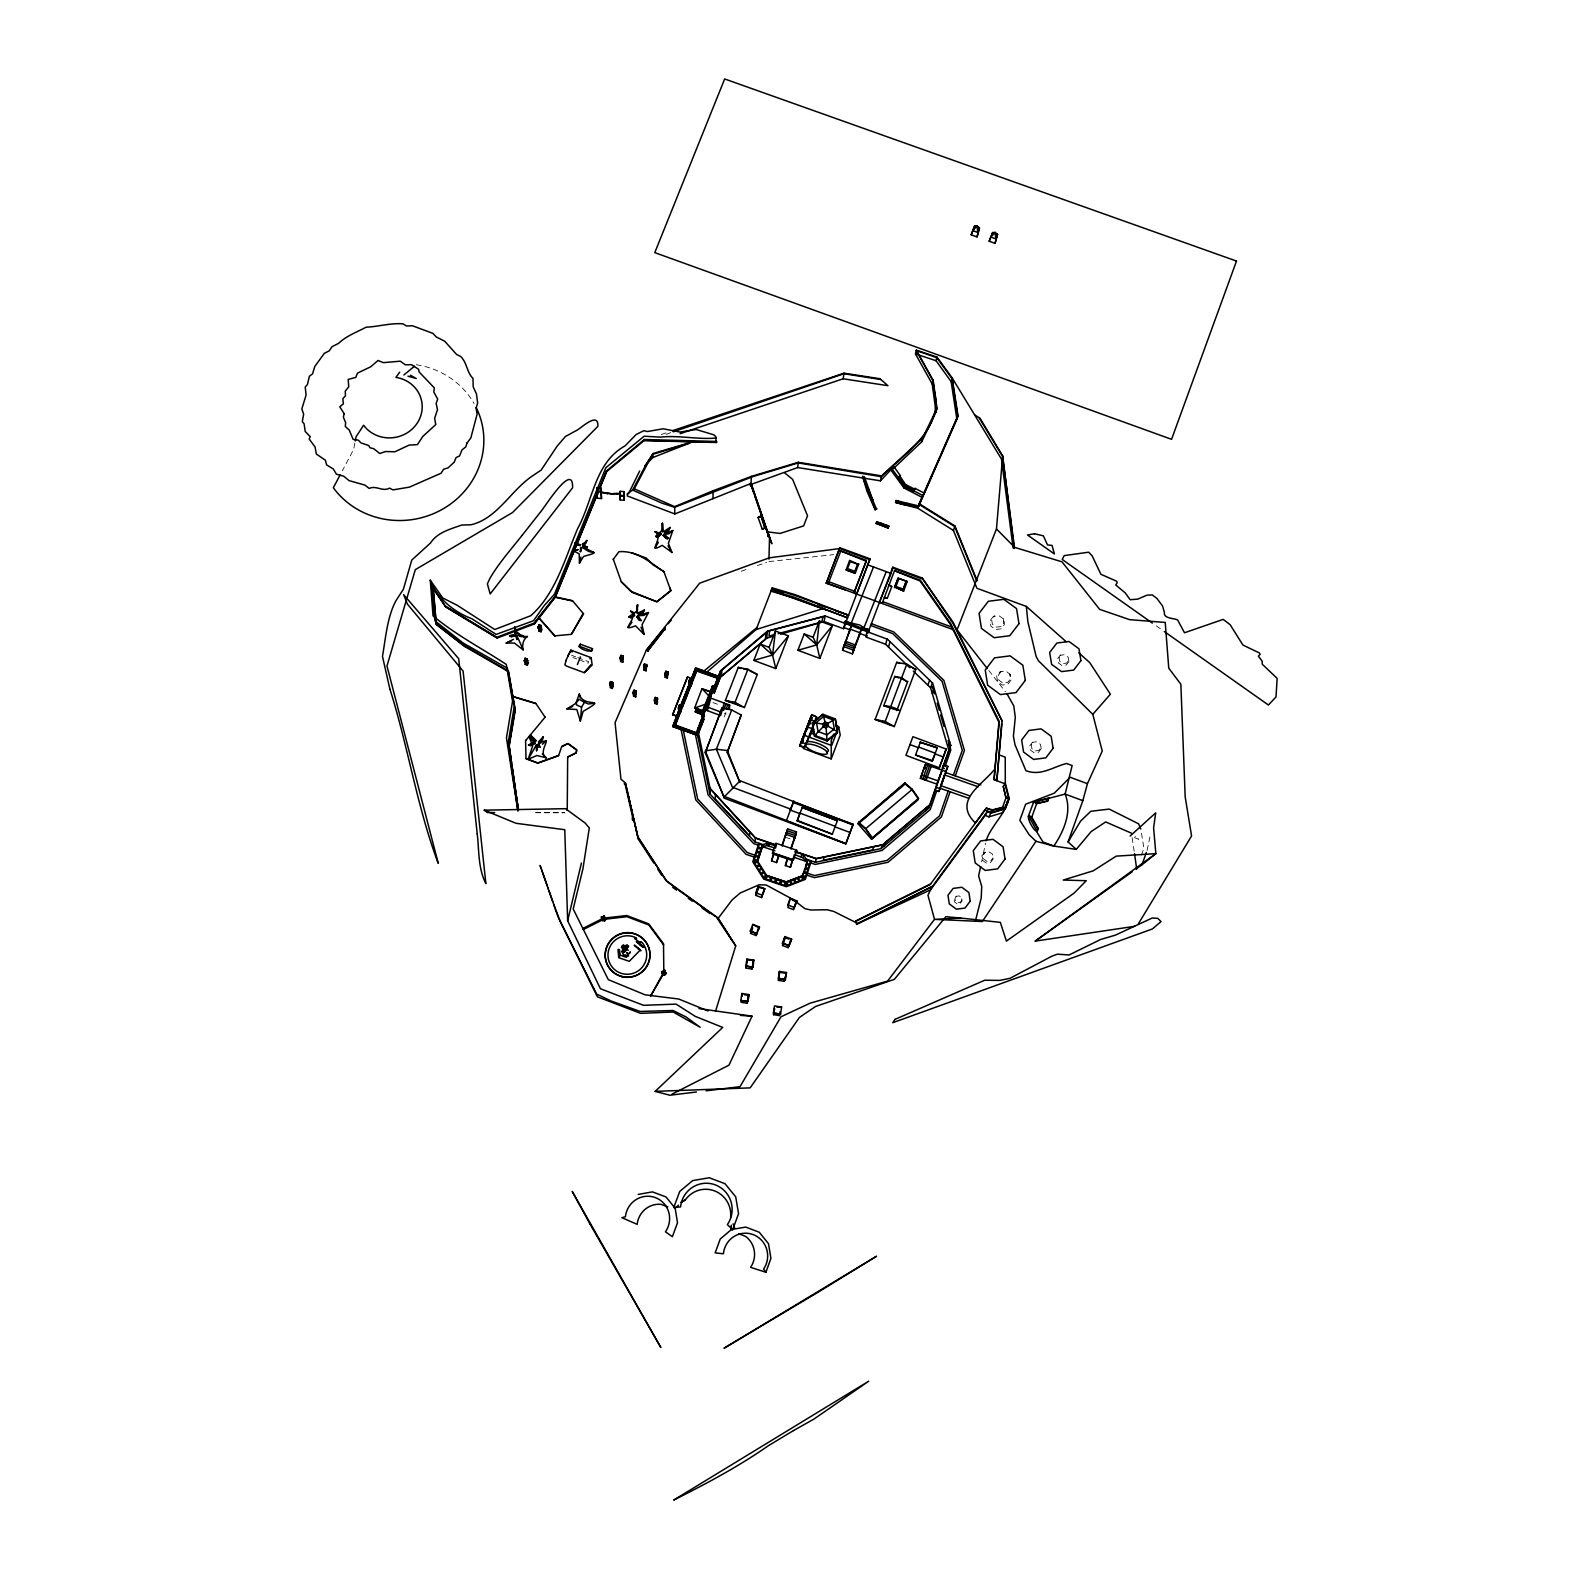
<?xml version="1.0" encoding="UTF-8"?>
<svg xmlns="http://www.w3.org/2000/svg" width="1579" height="1579" viewBox="0 0 1579 1579"><rect width="100%" height="100%" fill="white"/><g stroke="black" fill="none" stroke-linecap="round" stroke-linejoin="round"><path stroke-width="0.75" stroke-dasharray="5 3.75" d="M354.841 443.127L353.597 449.522L342.347 470.759M981.605 861.877L985.572 843.107M1147.084 850.41L1150.637 833.653M1141.499 855.167L1143.887 848.199L1141.183 831.403M724.189 716.925L725.926 712.484M984.467 852.403L981.802 855.917L982.493 860.338L986.145 863.042L990.586 862.47L993.25 858.937L992.401 854.061L988.928 851.811L984.467 852.403L985.454 852.246L983.164 855.265L983.756 859.055L986.895 861.384L990.704 860.891L992.994 857.851M956.578 896.24L954.979 898.392L955.374 901.056L957.565 902.695L960.249 902.339L961.868 900.208L961.453 897.543L962.085 900.918L960.21 903.405L957.071 903.82L954.525 901.905L954.052 898.787L955.927 896.3L959.262 895.905L961.611 897.8M1041.173 748.762L1038.568 752.236L1034.146 752.788L1030.534 750.124L1029.824 745.801L1032.449 742.327L1033.515 741.972L1031.265 744.933L1031.876 748.663L1034.975 750.933L1038.765 750.459L1041.015 747.479L1041.173 748.762L1040.482 744.42L1036.87 741.775L1032.449 742.327M1068.924 661.601L1066.338 665.016L1061.956 665.568L1058.364 662.943L1057.654 658.66L1060.239 655.265L1061.364 654.713L1059.134 657.653L1059.746 661.325L1062.825 663.575L1066.575 663.101L1068.805 660.16L1068.924 661.601L1068.213 657.318L1064.621 654.693L1060.239 655.265M1001.027 671.687L998.145 675.457L998.895 680.174L1002.862 683.056L1007.678 682.444L1010.56 678.674L1009.81 673.976L1011.113 679.917L1007.757 684.319L1002.132 685.029L997.533 681.654L996.665 676.148L1000.02 671.766L1005.862 671.075L1010.224 674.43M993.369 616.402L990.033 620.744L990.901 626.172L995.481 629.528L1001.086 628.817L1004.422 624.475L1003.257 618.139L1004.007 622.797L1001.145 626.547L996.329 627.139L992.401 624.277L991.651 619.6L994.513 615.869L993.369 616.402L998.974 615.692L1003.533 619.027M666.042 434.403L671.391 432.389M741.183 571.262L748.11 568.835M757.348 565.618L766.585 562.4M661.305 434.482L668.154 432.172M768.894 561.591L833.732 554.624M535.715 812.514L564.749 812.632M535.774 812.731L564.789 812.83M785.256 837.166L791.849 839.396M1134.413 837.64L1138.676 839.238L1135.044 836.199M713.017 702.596L717.458 704.234M571.598 655.305L575.684 656.825M577.717 657.594L588.651 661.68L588.039 663.18L580.5 660.358M724.366 713.353L726.182 714.024M572.901 657.515L576.69 658.936M1156.341 625.896L1162.341 630.139M988.79 670.463L1005.409 691.72M1132.123 837.719L1134.531 853.568M416.284 364.71A82.601 78.2 -12.2 0 1 474.036 403.474"/><path stroke-width="1.5" d="M662.43 531.866L662.41 523.221L662.173 531.531M693.931 672.871L695.885 672.99M694.503 671.43L696.457 671.529M768.934 535.498L768.539 534.432M580.361 721.11L576.828 709.524L566.92 708.951L575.881 703.326L579.276 694.01C583.026 709.07 609.415 695.964 583.105 711.399L580.361 721.11L581.585 707.135L584.447 702.26L579.079 699.26L576.296 702.852L576.631 705.023L581.585 707.135M703.859 710.116L703.484 711.32L694.622 708.004L705.616 704.195L710.925 691.898L703.543 689.155M694.701 734.353L695.451 732.36M694.898 670.443L719.708 679.049M695.332 711.932L703.405 714.951L695.332 711.932L695.806 709.938L703.898 712.958L703.859 719.491L697.642 735.38L709.958 794L754.94 841.943L763.071 844.686L757.604 861.147L766.644 875.437L786.204 882.069L801.737 876.049C808.606 866.22 809.455 853.371 795.145 852.384L796.724 850.272L775.822 843.225L772.407 853.213L793.309 860.279L796.724 850.272M695.648 667.917L690.516 681.319L695.648 667.917L720.458 677.154L766.743 638.173L773.631 636.179M697.859 736.702L697.681 729.261L720.735 670.463L720.458 677.154L714.28 692.924L712.326 692.194L712.504 685.878L716.471 687.299M698.569 669.555L697.819 670.897M567.236 810.422L567.67 756.913L576.217 752.69L576.651 749.788L567.887 743.433L561.729 746.433L558.591 755.69L537.847 763.17L526.004 758.729L525.57 740.413M537.709 745.189L536.564 750.736L536.11 744.755L537.709 745.189L536.564 750.736M702.063 689.076L712.208 692.451L710.984 689.786L712.958 690.536L710.214 691.72M714.28 692.924L714.478 686.628L712.504 685.878L701.984 712.721L701.905 718.761L703.859 719.491M702.931 671.075L702.201 672.536M584.131 545.327L584.269 542.683C583.697 554.703 607.066 550.045 583.539 556.44L579.454 563.19L579.177 553.815L573.749 550.953L578.092 549.591M703.958 671.016L757.032 627.455M703.484 711.32L704.984 706.168L701.964 713.866M704.392 671.568L703.662 673.068M720.794 712.011L705.438 706.287L705.379 709.899L720.616 715.583L724.268 703.109M599.803 487.852L606.316 471.904L644.35 440.344L716.057 442.258L715.701 436.317A7.579 2.467 1.5 0 1 714.122 434.896L696.181 429.508L679.996 432.054L663.141 428.777L647.429 431.541L643.818 430.712L636.199 434.482L625.027 445.91C594.73 462.706 593.151 500.129 577.381 529.202C565.065 558.374 555.63 593.882 530.722 615.751L494.72 629.508L457.259 605.31L442.771 598.007L430.277 580.204L433.06 615.889C455.601 634.797 481.812 648.337 506.287 664.423L512.563 701.234L506.445 737.906L517.912 811.034L508.122 743.156L514.182 706.76M797.178 820.981L799.941 813.086L835.192 826.31L832.35 834.186L797.178 820.981L799.823 813.659L790.25 810.066L793.605 801.935L853.153 824.277L845.831 843.818L724.465 798.244L705.241 752.709L722.057 707.925L731.709 709.938L741.163 715.05L727.228 752.433L739.09 780.401M707.313 672.595L706.583 674.154M707.333 710.629L710.905 698.115M708.774 673.088L708.043 674.707M712.958 498.688L713.136 490.733L751.446 476.365L798.323 462.292L881.516 475.871L922.531 438.291L937.038 408.231L933.13 380.302L916.353 350.163L936.979 357.071L952.157 377.914L1001.52 459.173L1013.126 548.012M710.234 673.601L709.504 675.24M710.826 695.984L709.583 694.74L712.465 687.082L714.438 687.812M711.695 674.115L710.945 675.792M768.953 559.144L769.545 537.077M638.587 614.428L637.916 613.047L644.39 610.066L642.91 612.455L638.488 614.231L642.278 613.086L644.39 610.066M709.662 792.855L709.82 787.901M713.155 674.608L712.405 676.325M709.958 794L710.136 788.474L755.453 838.015L776.315 845.258M714.616 675.121L713.866 676.878M716.077 675.634L715.326 677.411M804.422 747.735L816.521 716.866L811.764 714.675L799.803 745.939L804.422 747.735L804.954 745.387L803.356 748.505L831.205 758.887L831.225 740.689L833.732 734.136M717.537 676.128L716.787 677.963M715.445 794.553L715.248 799.191L749.472 835.725L749.887 832.212M636.376 612.731L637.561 604.619L636.87 611.389M722.057 707.925L705.241 752.709M724.465 798.244L705.28 750.834L716.373 749.236L727.347 750.558L739.998 782.552M729.439 708.714L729.656 705.102L708.951 697.385M727.228 752.433L741.163 715.05M715.504 1011.349L735.715 945.9L717.754 917.794L666.713 881.121L638.054 837.62L625.402 782.967C624.652 786.006 625.245 781.566 624.494 784.388M750.578 485.898L751.367 483.746L750.578 485.898L750.242 484.102L751.604 484.437M751.663 484.832L768.282 535.202L750.893 484.496L751.446 476.365M987.27 668.529L957.032 629.883L996.467 528.965L1002.665 455.936L979.947 418.178L974.638 414.922M765.025 528.254L760.979 515.761L758.117 517.517L762.243 529.162L765.025 528.254L760.979 515.761M994.059 779.69L998.915 722.136L950.499 624.554L920.064 581.013L894.484 570.73L920.32 580.223L950.775 623.784L999.25 721.465L994.059 779.69L1004.955 783.756L1008.803 798.836L1005.152 808.862L991.138 813.146L987.329 811.705M1001.619 724.031L996.842 780.737L1002.152 721.011L953.223 622.462L922.136 577.993L892.806 567.216L867.7 633.357M619.718 495.273L620.073 491.345L624.179 491.661L624.238 500.267L620.152 499.951L619.718 495.273L623.843 495.589L624.238 500.267M620.152 499.951L620.073 491.345M623.843 495.589L624.179 491.661M596.665 491.799L597.02 487.852L601.125 488.168L601.5 498.55L597.415 498.234L596.665 491.799L599.704 492.016L600.711 489.569L601.5 498.55M600.869 491.089L601.125 488.168M767.71 535.36L768.203 533.248L768.085 536.446L769.269 535.399L768.203 533.248L768.085 536.446M518.662 634.363L522.294 636.653L523.162 635.745C519.807 634.166 515.109 634.758 521.228 636.653L523.162 635.745M630.06 952.078L629.607 953.104L630.297 952.137M826.528 610.027L771.282 590.408L772.269 587.862L795.283 594.75L848.555 615.257L835.646 610.757M766.743 638.173L767.493 631.107L825.146 615.928L887.102 639.12M772.269 587.862L756.163 629.508L705.122 673.621M769.565 630.791L768.993 636.08L773.592 634.857M819.837 658.423L832.37 625.777L819.363 620.961L816.698 644.903L819.837 658.423L797.888 650.291L804.204 633.968L813.086 637.245L816.698 644.903L797.888 650.291M602.27 919.629L604.461 921.07L605.527 919.55L604.5 916.708L601.56 918.07L602.606 920.912M580.223 544.696L576.769 545.091L575.013 543.176C579.059 543.354 583.322 546.748 576.493 544.834L575.013 543.176M775.763 668.568L788.454 635.844L775.447 631.028L772.545 655.048L775.763 668.568L753.834 660.417L760.21 644.054L769.091 647.351L772.545 655.048L753.834 660.417M750.893 484.496L797.671 467.542L798.323 462.292M754.94 841.943L755.453 838.015L710.116 788.691L697.681 729.261M757.604 861.147L763.091 844.469L767.355 843.364L776.177 845.989L775.447 848.12L766.624 845.515L763.052 846.837L763.782 844.706M618.001 949.433L618.711 957.683L629.271 961.335L640.304 949.986L634.797 945.328L635.863 946.591M619.481 949.867L620.271 955.216L626.37 957.269L629.567 952.788M755.986 895.451L758.196 886.253L764.868 888.78L761.552 897.563L755.986 895.451L757.387 891.799M750.242 931.077L756.953 933.623L750.242 931.077L752.769 924.426L759.479 926.972L756.183 935.538L750.597 933.426L752.354 927.347M752.374 966.861L752.018 969.013L746.097 968.105L746.433 965.934L752.907 967.236L753.992 960.17L746.887 959.085L745.801 966.151L752.907 967.236M741.439 1000.356L741.143 1002.329L747.064 1003.237L747.4 1001.283L740.808 1000.593L741.873 993.487L748.999 994.592L747.933 1001.698L740.808 1000.593M742.031 996.408L741.873 993.487M747.005 962.223L746.887 959.085M779.394 971.421L778.329 978.506L785.454 979.592L786.5 972.526L779.394 971.421L778.408 980.381L784.329 981.289L784.901 977.362M774.421 1008.744L773.532 1014.665L779.454 1015.573L780.046 1011.626M786.5 972.526L784.329 981.289M780.559 1014.132L781.605 1007.007L774.48 1005.902L773.414 1013.027L780.559 1014.132L773.414 1013.027M758.078 889.964L758.473 887.339L764.868 888.78M774.618 1008.803L773.532 1014.665M746.097 968.105L747.321 960.032L753.992 960.17M752.018 969.013L753.262 960.94L752.907 963.131M747.064 1003.237L748.999 994.592M843.127 378.782L844.015 373.177L880.036 378.743L887.911 385.69L843.127 378.782L680.135 433.672M761.552 897.563L764.078 889.451L763.644 892.076M756.183 935.538L756.558 933.169M766.644 875.437L786.243 881.871L801.737 876.049M977.026 236.909L979.493 227.909L977.026 226.014L974.559 226.152L971.184 234.817L977.026 236.909L979.493 227.909L974.559 226.152L971.184 234.817M758.275 930.011L759.479 926.972M581.723 547.676L580.539 551.821L580.519 547.36L581.723 547.676L580.184 551.564M747.953 997.336L748.288 995.342L744.321 994.731M515.05 709.287L508.971 745.347L518.287 809.632M779.335 854.496L776.572 862.588L771.559 860.891L773.592 853.035L772.407 853.213M845.14 589.835L826.251 583.283L839.732 547.716L870.049 558.848L856.667 594.079L854.2 592.322L866.437 560.407L838.765 550.242L839.732 547.716M995.027 243.344L997.573 234.324L995.145 232.449L992.638 232.567L989.184 241.251L995.027 243.344L997.573 234.324L992.638 232.567L989.184 241.251M822.837 616.777L821.869 622.008L778.19 633.633M780.5 634.186L824.1 621.554L825.146 615.928M838.765 550.242L866.239 561.236L854.2 592.322M786.48 833.574L787.033 830.732L795.875 833.712M795.283 836.534L796.487 831.916L787.645 828.936L785.868 835.39L786.401 832.547L795.244 835.528L794.651 838.35M799.823 813.659L802.211 807.52L837.383 820.725L835.034 826.863L849.995 832.469L845.91 843.581L724.564 796.507L740.137 780.776L853.015 824.672M355.255 440.995L356.084 436.732L363.604 425.244A32.192 30.376 -11.9 0 0 417.014 423.448A32.192 30.376 -11.9 0 0 395.915 377.381L399.684 372.19M665.825 973.868L664.956 971.164L661.996 972.546L662.884 975.23L665.825 973.868L662.371 971.618L664.384 970.73L662.963 974.677L663.871 972.684L666.141 973.256L663.812 972.052L663.516 943.808L648.732 923.873L626.745 915.524L605.093 918.011L605.527 919.55M812.317 723.439L822.817 714.261L835.35 718.919L837.383 732.774L827.08 741.005L814.547 736.327L812.317 723.439L822.817 714.261L825.837 724.603L835.35 718.919L837.383 732.774M875.102 509.76L876.661 508.833L875.102 509.76L867.029 491.306L862.568 476.463L864.345 476.759L872.891 500.247M846.127 569.92L855.226 573.276L846.127 569.92L849.64 560.367L858.581 564.532L850.232 561.591L847.528 568.618L854.811 571.302L857.515 564.256M509.583 635.824L511.714 636.732C518.741 634.62 513.057 633.929 509.583 635.824L511.182 636.653L515.188 635.212M814.547 736.327L812.494 722.471L825.521 724.485M794.059 840.127L794.632 837.324L785.789 834.344L782.237 846.008M875.18 509.405L862.568 476.463M802.211 807.52L837.383 820.725M980.618 866.575L978.625 875.97L981.724 886.411L981.21 897.958L975.368 921.208M787.309 858.818L785.375 865.568L790.408 867.266L792.599 859.469L775.703 853.746M566.111 660.397L564.868 664.877L566.486 666.062L584.21 672.674L592.164 665.035L591.158 657.673L570.848 650.114L565.716 660.969M790.408 867.266L794.415 854.515L803.06 857.811L805.783 861.266L806.494 859.154M824.1 621.554L843.403 628.699C848.476 620.33 841.39 619.343 849.956 622.896C848.101 623.547 847.844 622.225 847.666 623.251M1066.121 641.666L1026.33 606.415L976.908 588.276L953.44 530.465L917.794 508.201L895.589 502.477L896.004 500.543L918.642 505.931L918.011 507.372L906.859 504.984M895.589 502.477L906.741 505.398L907.175 503.484M635.942 611.645L637.304 612.928L637.561 604.619M846.186 623.093C842.712 621.929 846.186 619.54 843.857 627.554L850.37 629.962M871.509 500.464L872.97 499.892M872.397 499.477L868.095 489.648L876.582 509.188M860.219 633.376L852.403 653.864L842.594 650.232L851.298 625.876L844.548 645.061L845.397 641.271L855.285 644.923L853.726 650.41M868.549 490.832L864.068 478.2L880.411 480.825L881.516 475.871M843.245 648.495L844.094 644.725L853.963 648.377L852.403 653.864M849.186 632.962L850.055 629.093L859.923 632.745L858.996 636.574M790.23 898.352L787.822 907.491L793.388 909.583L796.921 900.879L790.23 898.352L787.724 904.964L794.415 907.491L796.921 900.879M888.859 526.202L888.207 528.057L876.246 523.34L876.799 521.899L888.859 526.202L876.799 521.899M893.339 468.627L921.583 441.962L936.051 411.941L932.182 383.954L915.484 353.913L916.353 350.163M827.08 741.005L825.837 724.603M579.454 563.19L580.855 557.13M880.411 480.825L893.813 466.614L900.425 475.713L897.859 478.18L904.195 486.885L913.471 491.701L915.05 488.365L924.11 493.062L918.425 506.78M647.469 650.212L648.199 649.305M893.457 468.095L893.813 466.614M876.246 523.34L888.207 528.057M791.632 939.15L788.118 947.637L782.533 945.525L784.921 936.604L791.632 939.15L789.105 945.801L782.394 943.255L784.921 936.604M696.477 1091.977L669.891 1095.234L655.186 1091.365L722.728 1027.416L695.313 1016.402L676.108 1004.126L643.541 1005.31L600.415 988.73L567.65 920.774L581.427 863.022M784.625 939.979L785.177 937.65L788.928 939.071M897.859 478.18L900.425 475.713M793.388 909.583L796.092 901.55L792.362 900.129M886.766 527.09L887.378 525.432M807.185 859.371L815.277 862.331L881.043 848.594L928.551 808.33L930.465 804.145L882.503 844.923L816.225 858.739L795.283 851.673M896.004 500.543L906.899 504.648M779.296 974.48L779.809 972.368L785.77 973.276M778.408 980.381L778.921 978.289L785.454 979.592M661.818 530.366L663.2 531.551L662.41 523.221M909.859 667.739L885.622 644.291L866.259 637.146C865.943 627.731 871.233 631.126 867.384 628.797M922.452 497.563L903.938 487.931L904.195 486.885M923.972 494.089L956.913 419.284L951.13 381.605L936.071 360.723L936.979 357.071M788.118 947.637L790.803 939.781M905.991 485.286L900.208 476.641M932.182 383.954L933.13 380.302M921.583 441.962L922.531 438.291M906.741 505.398L906.978 504.333L895.905 500.977M891.642 571.637L892.806 567.216M913.471 491.701L915.05 488.365M815.277 862.331L816.264 858.562L882.562 844.745L881.043 848.594M936.051 411.941L937.038 408.231M1131.393 833.159L1105.675 821.929L1091.148 831.58L1076.266 849.403L1068.095 841.943L1082.839 800.671L1087.438 783.677L1102.241 751.071L1092.806 714.34L1038.429 660.733L1036.14 656.489L1027.87 621.751L1026.33 606.415M907.195 581.526L903.642 591.079L894.721 586.934L898.056 578.171L907.195 581.526L898.056 578.171M951.13 381.605L952.157 377.914L957.999 415.553L956.913 419.284M917.794 508.201L957.999 415.553M898.629 579.434L895.964 586.441L903.267 589.125L905.932 582.079L903.287 589.066M776.572 862.588L778.447 855.818M543.334 736.821L542.288 740.334L539.169 743.077L538.459 741.933L543.334 736.821L539.367 742.781M779.454 1015.573L779.987 1013.698M824.12 857.14L823.231 860.298L872.516 850.015L873.74 846.798M885.622 644.291L887.161 638.844L932.439 682.957M832.35 834.186L797.296 820.409M986.066 840.758C991.237 825.422 1005.428 814.389 1009.139 798.263L1005.31 783.164L1003.257 786.52L1006.001 797.809L1002.349 807.836L992.066 810.382L986.322 808.251L992.401 809.83L1002.704 807.264L1005.487 808.31L991.474 812.573L984.862 810.106L975.763 822.462M903.642 591.079L894.721 586.934M888.523 647.054L890.023 641.883M702.438 713.096L702.931 714.971M702.912 712.543L703.741 710.037M704.905 707.53L706.247 707.609L704.273 706.879L705.497 709.543L703.523 708.793L705.3 706.089M706.721 702.852L707.214 701.214M708.635 697.957L709.109 696.359M709.583 695.53L709.997 694.168M710.668 692.391L711.497 690.378M711.991 688.78L711.024 691.484M944.38 768.559L942.466 767.887L943.788 764.947L947.834 766.348L940.156 788.691L938.854 791.493L934.827 790.092L928.551 808.33M524.583 661.68L524.919 660.338M540.136 626.35L538.281 628.205L540.393 628.995L541.202 626.804L540.097 626.212M1002.152 721.011L952.946 623.231L922.136 577.993M883.747 705.754C893.122 705.399 912.84 716.175 883.747 705.754L894.76 676.444L901.629 677.746L907.55 681.99M943.788 764.947L934.827 790.092M540.354 628.856L540.729 627.633M647.153 462.469L632.587 490.062L662.351 503.326M894.76 676.444L899.122 678.023M845.831 843.818L786.401 820.804L793.803 800.908M811.428 719.491L812.04 717.379L808.014 726.577M610.205 683.727L609.83 685.069L613.126 686.372L612.297 688.444L610.185 687.654L610.481 681.615L612.613 682.424L613.126 686.372M623.291 657.397L622.481 659.608L620.35 658.818L621.179 656.607L622.876 658.384M801.836 743.097L805.329 733.426M634.146 691.385L633.337 693.595L635.469 694.385L635.844 693.043M643.778 667.404L644.587 665.213L646.719 666.002L645.91 668.193L643.778 667.266L644.824 667.601M953.44 530.465L954.92 525.985L919.057 503.602M654.594 701.056L655.423 698.925L657.555 699.773L656.726 701.846L654.594 700.997L654.969 699.497M667.345 678.102L665.864 671.233L665.055 673.305L665.233 677.312L667.345 678.102L667.996 672.022L665.864 671.233L665.943 672.851L668.075 673.641L667.246 675.694L665.114 674.845L665.509 673.345M858.029 823.804L904.964 782.987L912.287 789.322L918.524 798.362L917.774 800.079L871.529 839.219L858.029 823.804L904.274 784.763M657.101 700.306L656.706 701.648L654.574 700.839M667.641 674.134L667.246 675.476L665.114 674.549M756.992 851.199L759.854 852.127L760.841 849.127L757.999 848.199L755.63 855.305L758.492 856.252L759.479 853.252L756.637 852.324M678.97 707.214L678.575 708.557L680.707 709.346L681.536 707.155M691.484 681.714L691.069 682.937L688.937 682.148L690.832 680.411M690.003 682.483L691.069 683.056L691.898 680.865L690.832 680.292M799.803 745.939L811.764 714.675M801.106 856.785L801.836 854.653M803.06 857.811L803.79 855.68M811.369 861.009L805.329 879.365L786.322 886.727L763.723 879.069L752.769 861.7L758.927 843.285M771.559 860.891L774.302 852.877M782 845.456L787.645 828.936M790.842 848.456L796.487 831.916M785.375 865.568L787.447 859.489M791.04 848.989L795.875 834.758M766.624 845.515L767.355 843.364M768.736 845.851L769.466 843.719M942.466 767.887L950.755 745.15L930.386 804.343M936.742 790.763L930.307 809.494L881.99 850.469L815.159 864.424L810.718 862.923M945.091 766.486L950.815 749.867L948.091 740.531M938.854 791.493L944.617 774.796L940.926 785.533M948.17 791.099L939.643 815.771L887.082 860.397L814.567 875.556L807.343 873.207M942.17 770.216L936.781 784.072L920.379 778.368L925.452 764.394L946.097 771.578L940.847 785.691L969.565 795.796M920.379 778.368L925.452 764.394M927.682 765.164L922.61 779.158M929.518 765.815L924.445 779.789M931.215 766.407L926.123 780.381M586.855 540.452L582.868 545.387L586.855 540.452L585.809 543.354L583.006 545.505L582.493 544.36M950.104 791.77L941.4 816.955L888.03 862.272L814.468 877.648L806.711 875.121M536.051 740.729L530.426 735.084L536.13 740.709L534.807 741.637L530.426 735.084M1136.071 869.003L1141.992 864.759L1146.354 852.463M943.156 757.427L946.196 749.078L912.919 736.702L905.951 755.354L939.268 767.769L943.374 756.992L935.005 753.874L932.222 761.236L915.563 755.019L918.564 747.025L935.281 753.242L932.222 761.236M577.361 664.581L580.48 656.864M805.014 732.992L807.718 728.373M807.086 727.781L805.31 732.419M765.894 1272.279L770.927 1258.345L768.499 1243.699L759.262 1232.252L745.722 1227.08L731.432 1229.528L720.261 1238.962L715.169 1252.897L723.419 1253.765A22.757 22.185 89.8 0 1 753.222 1234.62A22.757 22.185 89.8 0 1 763.585 1269.102L765.894 1272.279L750.578 1267.325A22.284 21.711 -89.3 0 0 745.466 1236.298L738.696 1233.712M1037.995 828.126C1037.857 840.64 1021.475 809.652 1031.896 817.29L1037.995 828.126L1036.574 831.6L1042.969 841.982L1053.884 846.068L1076.266 849.403M1028.225 816.619L1033.752 801.777L1036.673 803.593L1047.509 801.224L1048.91 797.829L1033.377 802.349L1065.134 794.079L1082.839 800.671M1047.509 801.224L1048.91 797.829M935.005 753.874L937.235 747.854L920.3 742.288L937.235 747.854M731.274 1225.126L731.432 1229.528L732.695 1229.705L738.558 1213.659L735.715 1196.823L724.998 1183.697L709.247 1177.756L692.688 1180.599L679.72 1191.454L673.799 1207.442L675.161 1208.231L677.509 1222.797L672.378 1236.693L665.45 1231.798A22.639 22.126 -73.6 0 0 655.364 1197.612A22.639 22.126 -73.6 0 0 625.422 1216.758L621.83 1217.685L637.186 1224.357A22.165 21.672 -75.2 0 1 660.95 1204.323L667.818 1206.909M1005.764 804.658L1002.862 812.632L988.967 816.856L985.178 815.455L930.465 889.885L927.959 895.273L934.511 919.353L887.576 981.112L810.047 1003.198L781.013 1016.758L739.998 1086.688L706.149 1090.813M809.573 724.623L810.639 721.761M927.86 685.108L929.656 680.233M535.853 745.9L528.136 759.282L532.676 745.959L529.064 736.544L535.242 741.814M871.529 839.219L918.524 798.362M920.557 741.656L918.327 747.656L909.978 744.558M953.341 775.23L962.302 750.341L942.11 681.378L892.668 633.593L870.7 625.481M955.256 775.901L964.433 750.439L943.887 680.371L893.753 631.936L871.391 623.685M939.268 767.769L946.196 749.078M466.91 443.146L465.844 446.778L461.976 449.956L459.568 455.897L456.055 457.594L454.199 462.173L448.041 467.877L443.6 469.239L441.074 473.226L409.454 487.121L392.974 489.885L389.539 488.128C382.69 492.135 376.197 485.029 369.17 488.424L364.927 485.108L349.038 480.608L343.65 476.167L336.426 474.213L333.386 469.081L326.596 464.858L325.373 460.18L316.372 454.081L315.07 446.995L309.188 439.041L310.214 436.653L305.201 431.481L304.115 423.823L302.3 421.632L303.642 414.191L301.846 408.862L306.089 395.066L305.221 387.052L307.431 384.546L309.385 376.236L312.563 373.848L314.754 366.506L324.366 353.301L329.261 350.814L331.985 346.748L338.656 343.314C346.393 335.834 356.597 332.281 366.131 327.189C378.407 326.675 390.408 322.866 402.941 323.833L406.533 326.004L412.336 325.748L432.922 333.386L436.258 336.959L444.765 341.261L456.607 354.485L460.594 356.42C467.147 362.558 466.792 372.545 472.989 378.368L473.207 386.894L476.463 393.921L477.647 403.158L476.068 408.211L477.115 414.152L470.838 437.936L466.95 443.127M896.793 710.589L907.787 681.279M894.286 726.577L915.781 669.378L906.78 664.187L896.714 662.331L875.141 719.452L894.286 726.577L885.207 721.485L875.141 719.452M948.703 749.788L930.623 687.832L932.538 682.72L950.657 745.367M890.832 706.425L901.629 677.746M885.207 721.485L890.615 707.116M906.78 664.187L901.412 678.457L905.497 680.806M782.533 945.525L783.934 941.834M845.061 621.968L869.378 630.949L863.101 629.942L886.233 571.637M750.597 933.426L752.709 927.899M867.66 631.639L868.095 630.495M866.259 637.146L866.95 635.33M757.269 931.314L758.67 927.603L752.769 924.426M894.484 570.73L882.108 603.454L879.661 601.698L891.148 573.453L868.588 565.144M887.26 598.362L884.437 597.336L887.26 598.362L891.701 586.697L889.095 584.862L891.701 586.697M837.048 725.393L838.725 727.031L831.679 745.545L809.178 737.156L806.514 742.643A11.665 3.257 21 0 1 821.041 744.696A11.665 3.257 21 0 1 826.508 751.841M894.503 587.724L897.839 578.98M831.205 758.887L840.225 735.103L838.725 727.031M932.34 693.615L934.176 688.78M881.023 525.077L881.654 523.34M843.403 628.699L844.114 626.883M845.851 622.343L870.049 558.848M851.397 622.698L873.503 566.96M817.863 718.248L816.264 718.662L809.178 737.156L813.678 729.162M842.594 650.232L843.897 646.778M761.966 894.977L755.67 892.865L758.196 886.253M826.251 583.283L839.574 548.564L869.851 559.677M813.086 637.245L819.363 620.961M855.226 573.276L858.759 563.723M876.187 523.656L876.74 522.215M849.877 832.863L853.153 824.277M828.205 583.579L840.482 551.762M744.42 707.53L757.288 674.45L747.913 669.279L738.281 667.384L725.373 700.425L744.42 707.53L735.005 702.418L725.373 700.425M769.091 647.351L775.447 631.028M723.439 710.451L726.064 703.76M726.123 708.892L727.86 704.431M727.919 709.563L729.656 705.102M731.709 709.938L716.373 749.236L732.459 787.27L790.447 809.04M735.005 702.418L747.913 669.279M685.187 728.531L684.437 730.741M694.622 708.004L702.063 688.602L708.853 695.984M686.648 729.084L685.898 731.255M688.128 729.616L687.378 731.768M689.589 730.169L688.839 732.281M690.299 732.794L691.049 730.722M691.76 733.327L692.51 731.274M693.24 733.84L693.99 731.827M701.964 714.063L704.648 707.214M709.78 694.128L712.465 687.299M701.944 715.129L703.918 715.879L701.944 715.208L705.438 706.287M706.326 704.056L708.991 697.207M710.905 692.372L712.425 688.405M696.418 732.735L720.735 670.7L767.493 631.107M696.161 734.827L696.911 732.913M718.248 678.496L718.998 676.601M915.563 755.019L932.498 760.604M904.747 783.52L912.07 789.855L918.287 798.895L871.944 838.113L865.608 829.113L858.404 822.659L904.964 782.987M678.713 716.57L672.615 714.655L687.536 676.898L691.661 678.437M672.634 714.991L687.536 676.898M679.384 705.991L678.575 708.774L680.707 709.563L681.516 706.8L679.384 705.833M689.766 679.7L688.937 682.483L691.898 683.608L691.089 685.661L688.957 684.872L688.937 680.885L691.898 679.602L691.898 683.608M672.713 726.064L697.642 735.38L672.733 726.636L679.621 708.557L680.707 709.228M680.194 707.096L689.372 683.845M672.733 726.636L679.621 708.912L678.575 708.438M689.372 684.22L680.766 705.635M681.496 705.951L680.766 711.853L678.634 711.063L678.536 707.234L681.496 705.951L680.687 708.714L678.556 707.925L679.365 705.142L682.72 706.366M691.069 682.404L691.898 679.602M691.069 683.293L691.898 680.49L689.747 679.542M674.944 724.702L674.194 727.149M696.359 670.345L697.109 668.45M675.437 724.879L696.852 670.542M676.404 725.235L675.654 727.662M677.865 725.787L677.115 728.176M699.28 671.43L700.03 669.535L697.109 669.042M679.325 726.34L678.595 728.689M700.74 671.983L701.49 670.088L720.458 677.154M680.786 726.893L680.056 729.202M682.266 727.426L681.516 729.715M683.727 727.978L682.977 730.228M665.114 674.904L665.943 672.772M654.732 703.366L655.324 697.425L657.456 698.234L656.864 704.155L654.732 703.366L654.495 699.517L655.324 697.425L656.864 704.155M665.233 677.312L665.627 676.286M657.496 698.925L656.686 701.155L654.555 700.365L655.364 698.135L657.515 699.083M941.577 453.055L941.972 452.068M636.219 691.661L635.409 693.892L633.278 693.102L634.028 690.161L636.159 690.97L635.705 696.931L633.574 696.142L633.199 692.234L634.028 690.161L635.705 696.931M633.574 696.142L633.988 695.115M643.975 670.049L644.508 663.93L646.62 664.72L646.107 670.838L643.975 670.049L643.679 666.002L644.508 663.93L646.107 670.838M645.87 667.68L646.679 665.45L644.548 664.66L643.739 666.891L645.87 667.68L643.739 666.733M636.298 692.47L635.488 694.602L633.357 693.753L633.732 692.372M623.231 656.864L622.422 659.094L620.29 658.127L621.119 656.074L623.251 657.022M611.981 686.076L612.81 683.944L611.685 683.075M623.33 657.693L622.501 659.825L620.369 658.976L621.021 655.324L623.152 656.114L622.758 662.292L620.665 661.502L620.192 657.397L621.021 655.324L622.758 662.292M883.628 846.462L885.108 842.752L927.761 806.612L925.945 810.58M610.58 682.345L609.77 684.575L611.902 685.365L612.711 683.135L610.58 682.345L612.731 683.293M609.869 685.286L610.698 683.154M620.665 661.502L621.475 659.45M591.375 651.416L592.48 648.693L580.401 644.212C574.855 647.982 593.072 654.673 592.48 648.693M579.315 646.916L580.401 644.212M584.21 672.674L590.743 664.838M985.178 815.455L987.664 811.152L932.242 886.687L856.568 924.169L932.498 886.214L930.465 889.885L856.568 924.169L856.094 920.833L930.564 883.944M525.254 658.956L524.406 661.009L526.518 661.798L527.366 659.746M538.163 627.672L538.992 625.62M525.452 659.785L524.642 661.917L526.754 662.706L527.583 660.575L526.399 659.706M525.254 664.364L526.103 662.312L528.215 663.101L527.366 665.154L525.254 664.364L525.057 658.206L527.169 658.996L528.215 663.101M538.913 631.008L538.794 624.672L540.906 625.462L541.854 629.745L541.005 631.797L538.913 631.008L539.327 630.001M540.275 628.462L541.104 626.409L538.952 625.442L538.123 627.495L540.275 628.462L541.064 626.231M527.406 659.904L526.557 661.976L524.445 661.187L525.057 658.206L527.366 665.154M541.261 627.12L540.432 629.231L538.321 628.383L538.794 624.672L541.005 631.797M572.526 600.987L555.078 597.198L597.928 492.411M597.237 494.661L555.255 597.336L534.393 623.942L497.128 638.074L445.653 606.948L433.001 587.842L436.376 624.297L465.075 646.541M600.02 487.872L606.494 472.042M1014.192 548.584L1002.665 455.936M807.56 740.334L805.428 745.13M940.196 456.074L923.735 493.26M839.574 548.564L769.269 557.841L699.655 583.204L646.304 650.232L615.06 722.669L620.961 779.177L625.442 782.967L638.212 838.903L653.824 863.101M802.389 742.584L803.237 740.63M623.962 951.723L625.817 948.722M947.716 746.255L949.67 741.814M923.32 494.207L918.879 504.254L954.742 526.518L976.809 581.072M538.932 743.847C555.887 733.939 536.149 751.979 546.295 757.841L536.919 755.492L528.136 759.282M947.834 766.348L945.407 772.447L980.796 784.881M567.631 656.213L570.335 651.495M698.964 1008.567L752.038 1016.165L728.965 1065.174L672.082 1094.109M941.301 453.647L940.591 455.186M942.11 451.772L957.742 416.402L951.979 378.546L936.84 357.683L916.274 350.538L933.011 380.776L934.59 392.303M664.206 534.116L672.792 530.564L668.391 543.334L671.943 552.472L662.233 545.327C645.633 554.742 664.956 537.531 655.009 531.787L661.384 533.524M678.97 707.333L681.536 707.274M657.121 700.425L656.45 698.865L654.989 699.635M665.509 673.463L666.989 672.713L667.641 674.272M628.403 493.891L639.673 471.016M635.863 693.181L635.192 691.622M644.173 666.18L646.719 666.121M664.483 532.399L663.969 531.432L670.088 527.425L668.687 530.228L664.641 532.597M612.77 683.668L611.961 685.858L610.856 685.148M784.783 472.93L792.619 479.365L807.54 515.8L803.593 525.925L780.046 533.445L767.295 531.827L771.874 543.788L750.953 483.47L674.825 513.945L627.376 495.964L627.199 493.852L634.304 488.858L652.798 453.568L693.26 441.646L652.976 457.476L644.666 465.943M340.097 475.003L333.347 487.733A82.601 78.2 -12.2 0 0 442.14 509.405A82.601 78.2 -12.2 0 0 476.187 407.52M670.088 527.425L668.253 530.88L664.779 532.202M647.844 461.364L652.838 454.318L689.214 443.245M662.805 975.052L650.587 996.132L662.706 974.046L662.884 975.23M527.504 660.279L526.695 662.489L525.55 661.759M639.357 614.882L648.476 612.573L642.041 624.731L644.094 634.442L635.587 625.837C617.527 632.804 639.534 618.475 630.574 611.172L634.62 612.968M701.984 712.721L703.543 710.688M702.438 713.392L702.912 712.267M711.971 689.056L712.445 687.951M708.162 698.786L708.635 697.661M1003.257 786.52L1006.001 797.809L1009.139 798.263L1006.494 802.665M1005.31 783.164L1005.231 757.15L999.211 754.9M654.969 548.11L658.384 542.229M992.066 810.382L988.967 816.856M1068.095 841.943L1080.608 821.08L1090.793 811.29L1109.188 809.08L1138.637 823.843L1140.788 829.014M571.44 634.047L583.598 613.876L572.466 600.671L555.038 596.921L538.696 617.685L554.92 636.14M1138.36 923.853L1191.573 835.962L1185.178 796.842L1180.855 684.24L1168.756 668.154L1165.223 622.442L1129.676 619.659L1099.675 609.376L1062.016 561.848L1014.705 547.38L996.467 528.965M864.384 629.113L865.509 629.37L863.535 629.646M633.949 613.599L634.62 612.494M633.021 817.902L633.1 816.244M815.514 719.866L816.264 718.662M516.886 635.172L516.965 639.475L516.886 635.172L515.642 635.469L516.807 639.396M659.608 532.972L660.654 531.373M1047.903 800.652L1036.673 803.593L1031.521 817.843L1037.62 828.679M1006.928 693.655L1013.797 705.912L1015.297 717.34L1013.402 736.209L1015.001 744.775L1025.896 770.631C1040.699 776.473 1053.134 766.841 1066.536 763.486L1072.141 765.558L1065.134 794.079C1072.279 811.961 1063.851 831.107 1053.884 846.068L1035.982 841.271L982.355 921.524L934.511 919.353L960.723 918.05L1000.336 922.373L1006.415 941.104L1074.036 893.161L1086.253 880.707L1063.22 880.056L1093.26 870.818L1116.215 856.134L1155.848 853.647L1153.598 827.81L1155.71 812.849L1130.13 836.041M1031.896 817.29L1028.6 816.047L1036.949 831.067M585.651 671.193L588.533 668.766M662.094 973.552L663.081 971.006M664.759 975.388L665.746 972.842M604.461 921.07L605.27 918.386M664.463 534.393L663.259 535.32L664.463 534.393L668.43 538.202L667.305 539.051L663.752 535.399M986.658 807.678L930.288 884.437L855.917 921.287M624.258 948.051L621.85 951.545L622.955 950.716M623.409 950.005L626.547 945.762L625.758 946.374M625.008 948.407L627.297 944.834L624.139 947.992M626.231 949.453L628.639 945.939L623.192 952.65L624.751 951.111M717.675 918.998L732.064 899.951L740.275 892.964L759.006 884.812L766.091 884.97L792.895 899.418L804.935 908.675L810.935 909.997L827.021 909.741L833.712 911.419L856.252 922.728M522.787 636.436L527.406 636.515C516.728 644.133 529.32 661.897 517.616 637.403M613.264 559.38L618.948 551.683C637.166 550.4 650.055 562.4 663.851 571.815M627.889 627.574L631.936 622.323M534.215 623.725L538.755 617.942M647.193 650.568L648.712 648.357L648.12 651.278L647.153 649.976L648.712 648.357L648.12 651.278M664.305 629.172L665.016 627.652L664.325 628.817C664.364 631.107 665.687 626.251 665.233 629.903M832.37 625.777L816.698 644.903L804.204 633.968M646.304 650.232L665.114 627.475M668.253 623.685L671.391 619.896M788.454 635.844L772.545 655.048L760.21 644.054M525.629 740.63L545.15 717.103M1092.806 714.34L1110.392 694.207L1089.648 662.489L1078.793 652.877M624.297 951.821L626.35 949.512L628.363 950.163M637.403 616.777L638.094 616.007L641.133 620.567L636.653 616.678L639.002 620.211L641.133 620.567M647.785 650.469L664.739 629.034L648.357 650.331M587.388 546.906L585.335 547.933L582.454 546.867L582.829 545.702L587.388 546.906L586.342 547.992L582.868 546.808L582.434 543.887M781.605 1007.007L776.907 1007.126M678.516 1205.172L675.161 1208.231L665.983 1196.941L652.463 1191.888L638.212 1194.415M681.871 1202.112L685.306 1199.941A25.461 25.067 -88.5 0 1 730.663 1217.073M994.967 768.855C982.651 784.881 952.216 800.573 975.447 823.034M635.528 937.65L634.561 938.498L639.988 942.466L641.567 942.051M825.245 724.702L814.725 735.4L827.297 740.077L837.62 731.827L825.896 724.939M542.465 744.202L546.354 740.887M661.088 534.235L657.851 536.978L655.759 536.367C659.943 531.333 663.614 534.077 656.963 537.274L655.759 536.367M589.816 658.818L591.158 657.673M858.581 822.146L865.785 828.62L912.287 789.322M672.792 530.564L668.943 533.761L664.009 534.472M403.869 374.993L414.507 366.19M1141.992 864.759L1155.848 853.647L1035.252 941.104L1134.669 926.32M517.044 632.804L514.695 627.08L516.274 633.001M635.548 939.051L636.633 938.262L634.422 937.058A19.402 19.224 -23.3 0 0 607.974 954.663A19.402 19.224 -23.3 0 0 633.515 973.236A19.402 19.224 -23.3 0 0 642.475 942.92L639.179 941.676M663.812 972.052L663.871 971.065M1035.252 941.104L1132.123 871.825M634.738 615.336L631.087 617.626L628.797 616.856C633.297 612.593 637.995 615.08 630.238 617.744L628.797 616.856M762.243 529.162L765.104 527.406M648.476 612.573L643.837 615.376L638.094 615.751M535.123 743.354L531.156 745.584L528.511 744.952L534.235 742.051L534.59 743.196M534.63 743.275L530.426 745.584L528.511 744.952M523.103 649.857L514.418 643.048L506.208 643.048L513.471 639.337M636.771 616.698L638.094 616.007M680.963 1202.172L685.306 1199.941M567.729 757.13L576.256 752.907L576.69 750.005L567.927 743.67L561.788 746.67M566.92 708.951L572.664 706.425M866.022 629.646L867.029 629.883L861.621 628.205L863.476 629.962L861.364 629.468L866.259 629.212L859.963 625.106L848.555 622.402M506.208 643.048L511.379 640.857M634.304 488.858L674.647 506.642L713.136 490.733M756.163 629.508L822.639 608.704M716.155 438.034C697.661 439.712 679.148 435.113 660.614 437.126L644.133 436.218L605.882 467.68L554.505 594.217L544.36 605.389L533.544 620.725L496.142 634.422L471.884 618.771C454.93 612.297 440.442 600.79 431.837 584.585L434.857 620.744L463.042 642.969L507.372 668.233L513.57 703.346M558.532 755.473L537.788 762.953L525.945 758.492M672.733 430.633L844.015 373.177M577.934 549.61L573.749 550.953M758.117 517.517L760.92 516.629M867.345 489.885L868.845 489.411M867.187 490.595L868.707 490.122M750.203 484.832L751.308 484.496M673.266 431.817L843.936 373.73L880.944 379.532M523.853 637.521L527.406 636.515M767.473 631.363L825.087 616.205M628.659 955.986L623.962 955.256M624.238 783.223L625.402 782.967M632.547 819.698L633.732 819.442L632.626 816.876L632.547 819.698L632.626 816.876L634.462 822.146M633.475 818.277L632.626 817.981M849.344 623.547L860.516 628.56L867.384 628.758M594.671 703.188L588.434 703.997L584.447 702.26M673.799 1207.442L680.588 1206.928A26.211 25.836 -88.6 0 1 715.326 1184.882A26.211 25.836 -88.6 0 1 727.366 1224.613L732.695 1229.705M668.43 538.202L666.042 538.38L663.18 535.281M782.394 943.255L786.816 944.637M655.186 1091.365L750.163 1087.872L799.448 1017.429L815.613 1006.435L894.326 979.375L945.841 916.728L960.723 918.05M607.441 492.766L613.797 494.345L616.817 493.497M613.718 493.438L619.915 493.438L616.876 494.286M494.641 812.573L487.418 812.534L484.24 810.165L565.519 808.685L585.177 823.054L589.303 827.968L582.888 868.983L573.197 908.991L608.29 979.651L645.12 994.829L678.694 999.014L708.004 1010.935M701.944 714.695L703.918 715.721M644.41 440.561L716.708 442.515L716.728 441.449L644.35 439.495L606.375 471.016L555.078 596.448L534.195 623.073L496.892 637.225L445.337 606.06M740.393 1015.396L752.038 1016.165M624.929 955.196L628.087 955.413M848.041 623.33L851.851 624.791L849.541 624.001L850.272 625.58L851.515 625.383L844.39 622.758L846.166 623.113M620.488 496.043L624.573 496.359M663.594 944.913L648.87 925.037L626.942 916.708L605.349 919.175L601.935 917.557L603.849 916.215L602.428 920.143L603.257 917.498L605.606 918.741L602.625 916.55M604.204 919.906L601.56 918.07M664.66 974.381L661.996 972.546M601.244 492.648L613.797 494.286M663.081 972.131L661.542 971.499L663.871 972.684M797.671 467.542L862.272 477.924M626.034 949.63L626.449 948.328L625.916 949.986M601.125 491.681L607.54 493.734M864.542 629.488L865.667 629.705M743.472 668.943L747.874 669.792M593.98 552.571L588.868 551.525L583.243 548.051M620.35 658.68L621.376 658.877M878.181 720.577L885.049 721.978L891.267 725.452M665.943 672.615L666.989 672.832M665.114 674.687L666.16 674.904M728.373 701.55L734.965 702.912L741.4 706.405M524.544 661.562L525.59 661.897M609.83 684.931L610.876 685.286M655.403 698.767L656.469 698.984M654.574 700.721L656.706 701.51M679.384 706.464L680.45 706.701M906.958 504.313L915.899 506.227M849.857 623.35L848.456 622.837M407.994 376.177L416.244 378.526L410.402 375.23M771.282 590.408L794.296 597.296L847.587 617.803L794.198 598.066L771.203 591.217M512.682 696.378L535.814 703.346L545.189 717.34M512.761 696.635L535.893 703.583M702.734 710.787L704.708 711.537L694.622 707.55M754.308 857.081L746.077 854.338L695.786 799.902L681.082 729.557M915.484 353.913L936.071 360.723M755.453 838.015L776.335 845.081M795.323 851.495L816.264 858.562M758.275 845.179L753.716 843.64L708.083 794.908L695.411 734.59M763.052 846.837L774.973 850.864M793.823 857.239L805.783 861.266M773.414 854.121L792.362 860.516M754.92 855.206L747.281 852.581L697.681 798.994L683.312 730.347M783.618 592.638L772.19 588.671L795.184 595.54L848.555 615.257M817.902 604.579L824.751 606.968M924.09 767.651L926.32 768.42M921.722 775.171L938.202 780.914M936.11 787.27L940.156 788.691M944.538 774.953L978.191 786.776M939.979 788.217L968.381 798.224M631.383 552.65L646.225 558.038L652.838 564.65L663.851 571.499L670.878 590.783L656.864 601.895L630.771 591.217L621.376 581.98L613.224 559.065M892.589 568.045L921.879 578.802M828.896 581.783L854.713 591.316M882.799 601.658L951.742 627.06M826.33 582.888L953.005 629.587M866.713 636.001L860.18 633.574L861.167 629.508L853.311 650.114L843.423 646.462M844.745 642.989L854.634 646.66M896.714 662.331L899.714 663.437M912.761 668.253L915.781 669.378M1087.438 783.677L1070.167 777.263L1054.259 793.191L1025.659 804.204L1019.837 820.29L1029.192 834.778L1035.982 841.271M738.281 667.384L741.281 668.509M757.288 674.45L750.005 670.976M822.6 715.228L824.416 715.899M826.547 716.688L832.982 719.077M994.375 779.098L997.178 780.125M717.359 679.325L719.313 680.056M716.807 680.766L718.761 681.496M695.313 674.43L693.359 674.332M716.234 682.227L718.188 682.957M1033.752 801.777L1037.048 803.02M694.74 675.871L692.806 675.773M715.662 683.668L717.616 684.398M694.168 677.332L692.234 677.213M715.09 685.128L717.044 685.839M693.615 678.773L691.661 678.674M693.043 680.233L689.747 678.812L688.937 681.615L691.069 682.562M713.965 688.03L715.919 688.76M1006.356 797.217L1009.139 798.263M691.898 681.22L689.766 680.352L689.747 678.812L691.089 685.661M690.516 680.944L692.47 681.674M688.937 680.885L691.069 681.694M644.568 664.838L646.699 665.627M689.944 682.404L691.898 683.135M712.82 690.931L714.774 691.661M665.075 674.016L667.206 674.825M690.753 686.036L688.799 685.681M579.197 646.186L591.257 650.686M690.181 687.477L688.227 687.122M812.02 733.524L816.284 735.123M689.609 688.937L687.654 688.582M689.036 690.378L687.082 690.023M688.464 691.839L686.51 691.484M687.891 693.28L685.937 692.924M687.319 694.74L685.365 694.385M686.747 696.201L684.793 695.826M686.174 697.642L684.22 697.286M685.602 699.102L683.648 698.747M685.029 700.563L683.075 700.188M684.457 702.004L682.503 701.648M683.865 703.464L681.931 703.109M683.293 704.925L681.358 704.55M703.898 713.076L695.806 710.057L703.879 713.708M695.332 711.3L703.938 714.813M679.404 706.622L681.536 707.491M678.536 707.234L680.687 708.024L680.766 711.853M654.535 700.208L656.667 700.997M633.278 692.944L635.409 693.734M655.561 701.293L657.693 702.102M681.003 710.747L679.049 710.372M609.751 684.418L611.882 685.207M680.431 712.208L678.477 711.833M701.392 720.044L703.366 720.774M679.858 713.649L677.904 713.294M700.819 721.504L702.793 722.235M679.286 715.109L677.332 714.754M700.247 722.945L702.221 723.695M699.675 724.406L701.648 725.156M672.615 714.655L676.759 716.195M678.121 718.031L676.187 717.873M699.102 725.866L701.076 726.616M677.549 719.491L675.615 719.333M698.53 727.327L700.504 728.077M676.977 720.952L675.042 720.794M697.957 728.787L699.931 729.537M676.404 722.412L674.47 722.254M697.385 730.268L699.359 730.998M675.832 723.873L673.878 723.715M696.813 731.728L698.786 732.459M698.392 733.465L673.483 724.722M793.013 802.448L852.936 824.909M811.882 715.07L816.521 716.866M810.363 719.55L815.001 721.366M807.599 726.952L812.238 728.768M804.343 735.261L809.001 737.077M801.481 742.209L806.119 744.025M799.724 745.446L804.343 747.242M484.24 810.165L515.997 823.291L564.769 829.725L567.65 920.774M655.009 531.787L658.64 533.386M662.923 503.484L674.667 507.293L752.65 476.661L798.244 462.923L881.339 476.7C904.037 454.239 943.156 429.31 934.65 392.697M906.109 484.773L914.813 489.273M913.708 490.773L923.004 495.609M635.212 691.74L636.278 692.313M906.603 664.72L910.708 667.088M497.109 637.798L445.831 606.79L433.317 588.75L430.277 580.204M640.304 949.986L637.245 947.755M627.514 953.163L626.37 952.453L627.475 952.946M716.511 917.261L732.439 941.005M679.009 890.457L715.169 916.313M672.693 887.398L676.621 890.161M688.345 898.392L692.253 901.135M702.023 908.004L709.859 913.511M1152.334 623.073L1062.253 559.499L1064.128 555.63L1088.681 552.196L1092.155 555.867L1100.938 574.322L1116.452 581.131L1117.261 582.592L1115.781 585.039L1125.235 592.895L1130.13 599.704L1137.689 599.132L1146.986 595.184L1152.295 594.947L1156.854 598.362L1162.558 606L1164.374 612.257C1163.249 618.81 1173.769 617.981 1177.638 619.955L1184.487 632.765L1223.192 619.382L1230.159 624.712L1242.93 645.061L1259.312 652.897L1260.101 654.259L1258.404 656.173L1262.193 661.206L1262.213 664.167L1277.154 678.398L1276.029 696.872L1268.43 705.023L1164.335 631.561M640.186 945.249C653.805 953.598 623.666 931.985 642.989 946.926L637.245 942.229L638.113 943.255M637.62 948.308L640.975 950.755L634.205 945.209M630.574 611.172L633.672 613.461M637.778 836.554L666.101 880.608L677.312 889.115M436.061 623.429L464.779 645.693L508.32 670.937L515.011 709.642L508.991 745.86L518.267 810.086M517.873 632.745L520.063 634.6M913.313 671.095L930.623 687.832M514.991 632.232L514.655 635.942M542.288 753.933L546.295 757.841M621.356 581.684L632.389 592.52L656.864 601.619L670.858 590.487L669.871 587.802M538.696 617.685L554.861 635.863L571.499 634.304L583.085 613.481M529.064 736.544L532.755 741.163M898.905 476.266L901.688 480.095M891.76 468.549L898.096 477.253M891.286 470.562L903.938 487.931M865.785 828.62L872.121 837.62M518.326 633.89L519.511 635.686M657.732 869.161L661.64 875.22M717.754 917.794L735.715 945.9M570.848 650.114L572.091 652.048M667.996 545.762L671.943 552.472M593.98 988.77L596.586 994.059L611.231 1001.066L640.225 1011.448L673.088 1010.501L686.174 1017.054L700.129 1027.258L673.187 1012.021L640.561 1013.343L597.415 996.823L558.453 917.873L540.077 865.47L540.511 866.674M537.314 744.4L538.794 747.281M979.019 417.626L1002.547 456.292L1014.527 547.795M593.941 988.73L560.328 921.485L555.315 908.833M538.498 743.334L540.354 747.4M622.205 952.216L624.119 956.558M640.995 627.258L644.094 634.442M545.86 881.95L547.242 885.819M954.92 525.985L977.046 580.44M516.886 632.903L514.695 627.08M680.687 708.024L679.365 705.142L679.444 708.991M756.499 500.346L754.979 496.003M733.13 1223.824L734.788 1228.344M751.387 485.641L753.894 492.924M552.749 901.589L549.058 891.03M553.716 904.313L554.821 907.432M542.011 870.937L541.597 869.733M541.222 868.667L540.847 867.621M768.164 534.097L757.012 501.826M542.406 872.042L543.571 875.398M543.748 875.871L544.597 878.358M544.775 878.832L545.702 881.496M547.854 887.556L548.367 889.056M514.813 634.304L515.149 635.429M579.276 694.01L580.361 697.721M932.399 686.826L934.452 693.832M937.176 703.168L939.229 710.175M940.591 714.853L943.985 726.518M703.366 711.103L703.958 713.451M637.126 833.633L634.719 823.251M628.481 796.27L629.764 801.777M630.633 805.626L631.995 811.428M630.1 803.257L630.317 804.244M856.094 920.833L856.765 923.735M625.027 783.816L632.863 818.021M637.265 834.265L637.521 835.429M604.5 916.708L604.757 917.912M511.616 762.716L509.208 746.058L515.287 710.037L508.556 671.746L464.937 646.66L436.199 624.396L433.317 588.75M512.307 767.473L518.504 810.284M1134.531 853.568L1136.702 869.121M610.659 682.858L610.481 681.615L612.297 688.444M597.02 487.852L597.77 494.326M638.054 837.62L638.212 838.903M618.711 949.828L619.54 957.052M618.79 949.334L619.442 955.848M664.956 971.164L665.035 972.171M644.035 439.495L644.094 440.561M652.798 453.568L652.976 457.476M674.647 506.642L674.825 513.945M815.573 718.84A11.823 1.855 20.7 0 1 817.942 718.781M835.567 725.353A11.823 1.855 20.7 0 1 837.541 727.051M477.213 833.988C479.148 847.962 477.687 867.917 485.878 883.589L463.101 671.095L407.421 604.106L403.632 594.671L458.719 658.739L477.213 833.988M721.741 670.128L721.721 675.97L765.341 639.258L765.993 632.883L721.741 670.128M344.143 413.698L343.373 417.211L345.663 422.698L345.288 426.468L349.235 430.06L353.124 439.357L358.433 440.225L360.9 442.85L368.716 445.535L370.019 447.765L373.828 448.752L379.71 453.528L385.473 451.535L394.888 451.772L409.237 445.061L417.409 444.646L422.797 436.475L435.804 424.494L434.6 418.415L437.501 409.553L436.14 403.415L437.699 399.112L433.811 392.006L434.304 387.862L419.067 371.914L418.613 369.328L411.468 364.67L405.329 364.788L400.276 361.177L383.342 362.657L378.013 360.505L370.651 366.821L357.426 373.157L355.808 377.381L348.209 379.414L348.702 386.835L345.229 391.197L345.485 395.757L342.84 398.717L343.393 403.849L339.781 406.79L344.143 413.698M522.096 535.38C511.28 549.117 499.043 562.775 489.964 578.289L487.378 583.875L490.181 593.921L572.585 487.793C573.414 460.831 544.321 507.866 540.65 511.833L522.096 535.38M389.875 689.076C408.171 746.512 416.955 806.908 438.232 863.299L386.973 665.983L415.316 569.644L512.543 512.543L597.869 426.369C598.638 411.941 583.144 426.192 577.638 429.843L565.44 436.475L557.19 446.067L541.143 470.108L532.498 475.871C510.806 490.516 497.168 518.721 471.075 524.741L461.502 525.096C450.864 529.064 437.699 532.005 430.495 542.998L411.764 560.071L403.415 589.184L395.993 600.652C387.269 616.718 385.71 637.798 382.473 656.39L389.875 689.076M810.994 716.984L800.573 743.571L810.994 716.984M621.751 946.472L621.475 947.578L623.508 944.913L621.751 946.472M899.142 476.957L905.142 485.839L914.123 490.516L905.26 485.385L899.142 476.957M803.612 872.615L802.645 875.615L805.487 876.542L806.474 873.542L803.612 872.615M804.935 868.588L803.948 871.588L806.81 872.536L807.797 869.516L804.935 868.588M806.277 864.463L805.31 867.463L808.152 868.391L809.139 865.391L806.277 864.463M807.639 860.338L806.652 863.338L809.514 864.266L810.481 861.266L807.639 860.338M805.073 877.865L803.79 879.207L802.961 877.174L805.073 877.865M753.933 860.456L754.209 862.667L756.479 861.285L753.933 860.456M755.295 856.331L754.308 859.331L757.15 860.259L758.157 857.259L755.295 856.331M759.361 844.074L758.374 847.074L761.216 848.002L762.203 845.022L759.361 844.074M785.276 882.503L784.309 885.306L780.796 884.122L781.763 881.299L785.276 882.503M786.263 883.51L786.303 885.977L786.263 883.51M765.736 876.562L764.197 878.496L765.736 876.562M767.078 876.325L766.131 879.148L769.664 880.352L770.631 877.529L767.078 876.325M771.973 877.983L771.006 880.806L774.559 882.01L775.506 879.187L771.973 877.983M776.868 879.641L775.901 882.464L779.454 883.648L780.401 880.845L776.868 879.641M1236.495 261.068L1171.559 439.317L654.792 252.62L724.662 78.95L1236.495 261.068M604.224 915.603L603.632 917.162L604.224 915.603M664.739 970.078L664.147 971.657L664.739 970.078M665.904 671.963L665.095 674.194L667.226 674.983L668.035 672.753L665.904 671.963M657.456 698.234L656.627 700.306L654.495 699.517L657.456 698.234M667.996 672.022L667.187 674.095L665.055 673.305L667.996 672.022M644.607 665.489L643.798 667.621L645.929 668.41L646.739 666.279L644.607 665.489M636.159 690.97L635.33 693.043L633.199 692.234L636.159 690.97M646.62 664.72L645.791 666.792L643.679 666.002L646.62 664.72M612.613 682.424L611.784 684.496L609.652 683.707L612.613 682.424M623.152 656.114L622.323 658.186L620.192 657.397L623.152 656.114M527.169 658.996L526.34 661.068L524.208 660.279L527.169 658.996M540.906 625.462L540.057 627.514L537.946 626.725L540.906 625.462M793.526 1430.554L768.282 1445.772C738.38 1466.674 706.208 1483.747 673.74 1500.05L868.746 1381.191L813.896 1419.107L793.526 1430.554M622.916 947.499L622.363 948.742L625.205 945.347L622.916 947.499M865.43 630.278L865.529 630.258M867.68 629.666L866.417 629.468L867.68 629.666M894.977 1019.402L892.786 1022.699L1152.413 928.945L1161.019 921.583L1157.743 918.346L1152.196 918.011L1115.445 935.123L1100.622 939.485L1069.062 954.979L1057.377 954.17L1051.792 956.223L1009.988 978.329L999.843 980.401L984.743 980.223L894.977 1019.402M602.092 918.899L602.191 920.044L583.421 929.478L582.75 928.511L601.935 918.879M970.217 901.155L965.026 908.063L956.361 909.188L949.295 903.899L947.972 895.273L953.163 888.405L961.828 887.26L968.894 892.549L970.217 901.155M1005.033 859.055L997.652 868.864L985.296 870.463L975.19 862.943L973.276 850.686L980.658 840.916L993.013 839.317L1003.099 846.818L1005.033 859.055M1053.114 748.249L1045.851 757.861L1033.613 759.44L1023.587 752.058L1021.633 740.038L1028.916 730.445L1041.133 728.866L1051.16 736.248L1053.114 748.249M1080.924 660.594L1073.74 670.068L1061.581 671.628L1051.614 664.325L1049.66 652.482L1056.864 643.048L1068.983 641.488L1078.95 648.772L1080.924 660.594M1025.304 680.391L1016.008 692.589L1000.415 694.582L987.645 685.207L985.237 669.989L994.533 657.851L1010.106 655.857L1022.837 665.193L1025.304 680.391M1018.988 623.666L1009.731 635.745L994.158 637.719L981.447 628.422L979.059 613.323L988.336 601.283L1003.849 599.329L1016.54 608.586L1018.988 623.666M713.155 686.154L711.754 687.812L713.728 688.543L713.155 686.154M818.021 1292.273L724.011 1348.249L876.542 1256.233L818.021 1292.273M977.026 226.014L972.842 230.672L977.756 232.429L977.026 226.014M995.145 232.449L990.901 237.087L995.836 238.863L995.145 232.449M823.784 716.452L816.442 722.314L818.04 731.511L826.982 734.847L834.344 728.985L832.725 719.787L823.784 716.452M825.008 722.037L822.659 723.932L823.172 726.873L826.034 727.939L828.403 726.064L827.889 723.103L825.008 722.037M759.006 864.68L756.459 866.239L754.723 863.476L757.269 861.917L759.006 864.68M759.519 865.489L756.973 867.049L758.709 869.812L761.256 868.253L759.519 865.489M761.789 869.062L759.242 870.621L760.979 873.384L763.525 871.825L761.789 869.062M764.039 872.634L761.492 874.213L763.229 876.957L765.776 875.398L764.039 872.634M790.033 881.339L786.974 882.523L788.099 885.286L791.138 884.102L790.033 881.339M793.823 879.878L790.763 881.062L791.888 883.826L794.928 882.641L793.823 879.878M797.711 878.358L794.651 879.542L795.777 882.306L798.816 881.141L797.711 878.358M801.599 876.858L798.54 878.042L799.665 880.806L802.704 879.621L801.599 876.858M845.87 621.554L847.824 623.054L845.87 621.554M1034.541 533.761L1027.515 534.985L1054.358 553.933L1052.068 545.426L1047.509 544.913L1043.364 535.834L1034.541 533.761M590.072 1224.159L660.851 1347.519L572.19 1191.395L590.072 1224.159M602.566 917.537L601.046 917.004L602.586 917.636M622.067 976.71A22.422 22.224 -23.3 0 0 649.147 948.94A22.422 22.224 -23.3 0 0 611.566 939.683A22.422 22.224 -23.3 0 0 622.067 976.71M622.027 976.473A22.422 22.244 -23.3 0 0 649.107 948.703A22.422 22.244 -23.3 0 0 611.507 939.426A22.422 22.244 -23.3 0 0 622.027 976.473M808.191 748.545A11.685 3.257 21 0 0 826.843 753.972A11.685 3.257 21 0 0 814.468 745.091A11.685 3.257 21 0 0 808.191 748.545"/></g></svg>
